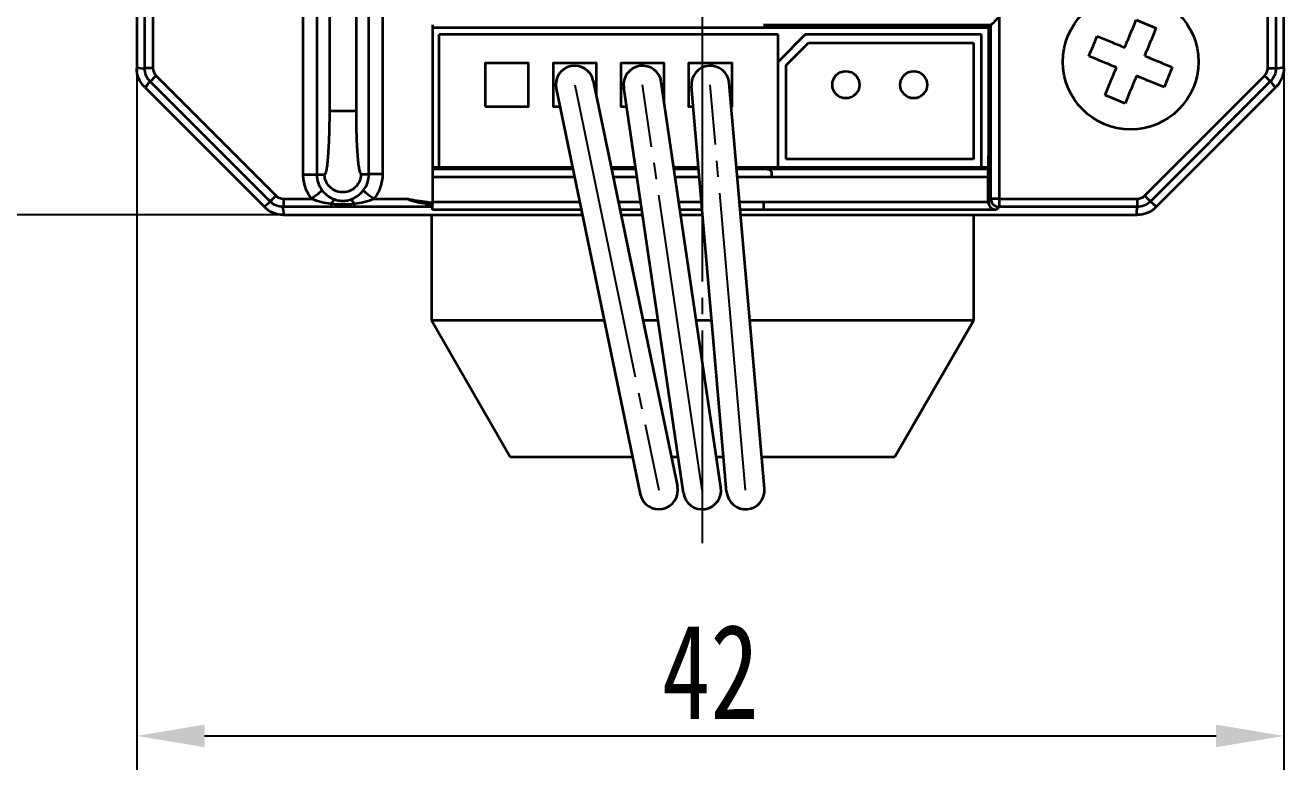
# Model space of a CAD drawing. Header units: inches. Extents: x 0 to 702, y -298 to -87.
# Drawn here: x 38.23 to 84.65, y -194.62 to -167.16 of the extents above; entities that cross this region are included whole.
import ezdxf

# ---------------------------------------------------------------- set-up
doc = ezdxf.new("R2010")
doc.units = ezdxf.units.IN
doc.linetypes.add('JIS_08_11', pattern=[12.8, 11, -0.6, 0.6, -0.6])
doc.layers.add('中心线层', color=1, linetype='JIS_08_11')
doc.layers.add('尺寸线层', color=3, linetype='Continuous')
doc.layers.add('粗实线层', color=7, linetype='Continuous', lineweight=35)
doc.styles.add('字高0', font='hyswlongfangsong.ttf')
doc.dimstyles.new('1倍高(字高3.5)', dxfattribs={"dimtxt": 3.5, "dimasz": 2.5, "dimexe": 1.25, "dimexo": 0.625, "dimtad": 1, "dimtoh": 1, "dimdsep": 46, "dimtxsty": '字高0', "dimcen": 2.5, "dimazin": 2, "dimtfac": 1, "dimtmove": 0, "dimatfit": 3, "dimfxl": 1, "dimarcsym": 0})

# ---------------------------------------------------------------- blocks, each defined once
blk = doc.blocks.new('*D14')
at = {"layer": '尺寸线层', "color": 0, "lineweight": -2, "transparency": 16777216}
for p, q in [((42.348, -165.819), (42.348, -194.616)), ((84.648, -165.819), (84.648, -194.616)), ((44.848, -193.366), (82.148, -193.366))]:
    blk.add_line(p, q, dxfattribs=at)
at = {"layer": '尺寸线层', "color": 0, "transparency": 16777216}
for points in [[(44.848, -192.95), (44.848, -193.783), (42.348, -193.366)], [(82.148, -192.95), (82.148, -193.783), (84.648, -193.366)]]:
    blk.add_solid(points, dxfattribs=at)
at = {"layer": '尺寸线层', "color": 0, "transparency": 16777216, "insert": (63.498, -190.991), "char_height": 3.5, "attachment_point": 5, "style": '字高0'}
blk.add_mtext('42', dxfattribs=at)
blk = doc.blocks.new('*D15')
at = {"layer": '尺寸线层', "color": 0, "lineweight": -2, "transparency": 16777216}
for p, q in [((56.642, -131.854), (34.18, -131.854)), ((35.43, -171.654), (35.43, -134.354)), ((56.642, -174.154), (34.18, -174.154))]:
    blk.add_line(p, q, dxfattribs=at)
at = {"layer": '尺寸线层', "color": 0, "transparency": 16777216}
for points in [[(35.013, -134.354), (35.847, -134.354), (35.43, -131.854)], [(35.013, -171.654), (35.847, -171.654), (35.43, -174.154)]]:
    blk.add_solid(points, dxfattribs=at)
at = {"layer": '尺寸线层', "color": 0, "transparency": 16777216, "insert": (33.055, -153.004), "char_height": 3.5, "attachment_point": 5, "rotation": 90, "style": '字高0'}
blk.add_mtext('42', dxfattribs=at)

msp = doc.modelspace()

# ---------------------------------------------------------------- linework, layer by layer
at = {"layer": '中心线层', "color": 0}
for p, q in [((63.198, -127.212), (63.198, -186.256)), ((58.498, -169.354), (61.598, -184.309)), ((63.198, -184.309), (60.998, -169.354)), ((64.798, -184.309), (63.498, -169.354))]:
    msp.add_line(p, q, dxfattribs=at)
at = {"layer": '粗实线层', "color": 0, "linetype": 'Continuous'}
for p, q in [((42.348, -137.268), (42.348, -168.74)), ((84.648, -168.74), (84.648, -137.268)), ((48.485, -172.659), (48.485, -141.249)), ((48.984, -141.249), (48.984, -172.659)), ((50.911, -172.647), (50.911, -141.261)), ((51.41, -141.262), (51.41, -172.647)), ((49.463, -170.329), (49.463, -143.58)), ((50.432, -143.58), (50.432, -170.329)), ((42.641, -168.743), (42.641, -157.504)), ((42.941, -157.504), (42.941, -168.743)), ((84.354, -162.491), (84.354, -168.743)), ((84.054, -168.743), (84.054, -164.728)), ((74.145, -166.857), (74.145, -173.561)), ((79.203, -166.966), (79.942, -167.272)), ((53.251, -167.15), (53.251, -173.704)), ((53.251, -167.246), (65.444, -167.246)), ((53.251, -167.246), (65.444, -167.246)), ((65.998, -167.504), (53.498, -167.504)), ((53.498, -172.404), (53.498, -167.504)), ((65.444, -167.246), (73.756, -167.246)), ((65.444, -167.246), (73.756, -167.246)), ((65.444, -167.246), (65.444, -167.246)), ((73.845, -167.157), (65.455, -167.157)), ((65.998, -172.404), (65.998, -167.504)), ((66.998, -167.504), (65.998, -168.504)), ((73.498, -167.504), (66.998, -167.504)), ((73.498, -172.404), (73.498, -167.504)), ((73.756, -167.246), (73.845, -167.157)), ((73.756, -167.246), (73.756, -171.97)), ((73.756, -167.246), (73.756, -171.97)), ((73.845, -173.561), (73.845, -167.157)), ((66.298, -168.629), (67.122, -167.804)), ((67.122, -167.804), (73.198, -167.804)), ((73.198, -167.804), (73.198, -172.104)), ((42.359, -168.86), (42.348, -168.74)), ((42.941, -168.743), (42.641, -168.743)), ((65.998, -172.404), (65.998, -168.504)), ((66.298, -172.104), (66.298, -168.629)), ((84.054, -168.743), (84.354, -168.743)), ((47.264, -173.656), (42.846, -169.238)), ((43.058, -169.026), (47.476, -173.444)), ((79.519, -173.444), (83.937, -169.026)), ((84.149, -169.238), (79.731, -173.656)), ((84.431, -169.354), (84.355, -169.447)), ((42.64, -169.447), (47.055, -173.862)), ((78.793, -170.043), (78.054, -169.737)), ((79.94, -173.862), (84.355, -169.447)), ((73.198, -172.104), (66.298, -172.104)), ((73.756, -171.97), (73.756, -171.97)), ((48.984, -172.659), (49.272, -172.659)), ((50.615, -172.649), (50.911, -172.647)), ((53.498, -172.404), (53.251, -172.404)), ((58.428, -172.465), (53.251, -172.465)), ((58.415, -172.404), (53.498, -172.404)), ((60.739, -172.404), (59.845, -172.404)), ((60.748, -172.465), (59.857, -172.465)), ((63.06, -172.404), (62.154, -172.404)), ((63.065, -172.465), (62.163, -172.465)), ((65.998, -172.404), (64.465, -172.404)), ((65.596, -172.465), (64.471, -172.465)), ((73.751, -172.465), (65.596, -172.465)), ((73.498, -172.404), (65.998, -172.404)), ((73.752, -172.404), (73.498, -172.404)), ((58.49, -172.765), (53.251, -172.765)), ((60.792, -172.765), (59.92, -172.765)), ((63.092, -172.765), (62.207, -172.765)), ((65.752, -172.765), (64.497, -172.765)), ((73.748, -172.765), (65.752, -172.765)), ((73.748, -173.658), (73.748, -172.765)), ((47.759, -173.561), (48.798, -173.561)), ((47.759, -173.561), (47.759, -173.861)), ((51.09, -173.561), (52.305, -173.561)), ((73.748, -173.658), (73.845, -173.561)), ((74.145, -173.561), (73.845, -173.561)), ((74.145, -173.561), (79.236, -173.561)), ((74.145, -173.561), (74.145, -173.861)), ((79.236, -173.561), (79.236, -173.861)), ((47.148, -173.938), (47.055, -173.862)), ((49.515, -173.861), (47.759, -173.861)), ((53.027, -173.861), (50.369, -173.861)), ((53.251, -173.666), (58.676, -173.666)), ((53.251, -173.966), (53.251, -173.861)), ((58.739, -173.966), (53.251, -173.966)), ((60.106, -173.666), (60.924, -173.666)), ((60.968, -173.966), (60.168, -173.966)), ((62.339, -173.666), (63.17, -173.666)), ((63.196, -173.966), (62.384, -173.966)), ((64.575, -173.666), (65.46, -173.666)), ((65.46, -173.966), (64.601, -173.966)), ((65.46, -173.666), (65.46, -173.966)), ((65.46, -173.666), (73.748, -173.666)), ((74.04, -173.966), (65.46, -173.966)), ((74.145, -173.861), (74.04, -173.966)), ((79.236, -173.861), (74.145, -173.861)), ((47.762, -174.154), (58.778, -174.154)), ((60.208, -174.154), (60.996, -174.154)), ((62.411, -174.154), (63.212, -174.154)), ((64.618, -174.154), (79.234, -174.154)), ((79.353, -174.143), (79.233, -174.154))]:
    msp.add_line(p, q, dxfattribs=at)
at = {"layer": '粗实线层', "color": 0}
for p, q in [((59.183, -169.212), (62.283, -184.167)), ((63.89, -184.207), (61.69, -169.253)), ((64.1, -184.369), (62.8, -169.415)), ((65.495, -184.248), (64.195, -169.294)), ((57.812, -169.496), (60.912, -184.451)), ((62.505, -184.411), (60.305, -169.456)), ((53.215, -174.154), (53.215, -178.038)), ((73.215, -178.038), (73.215, -174.154)), ((53.215, -178.038), (56.121, -183.072)), ((53.215, -178.038), (59.583, -178.038)), ((61.013, -178.038), (61.568, -178.038)), ((62.983, -178.038), (63.55, -178.038)), ((64.955, -178.038), (73.215, -178.038)), ((73.215, -178.038), (70.308, -183.072)), ((56.121, -183.072), (60.626, -183.072)), ((62.056, -183.072), (62.308, -183.072)), ((63.723, -183.072), (63.988, -183.072)), ((65.393, -183.072), (70.308, -183.072))]:
    msp.add_line(p, q, dxfattribs=at)
at = {"layer": '粗实线层', "color": 0, "linetype": 'Continuous', "flags": 128}
for points in [[(74.145, -166.857), (74.087, -166.915), (74.032, -166.97), (73.98, -167.022), (73.935, -167.067), (73.898, -167.104), (73.87, -167.132), (73.852, -167.15), (73.845, -167.157)], [(43.058, -169.026), (43.017, -169.066), (42.978, -169.105), (42.942, -169.142), (42.91, -169.174), (42.884, -169.2), (42.864, -169.22), (42.851, -169.233), (42.846, -169.238)], [(83.937, -169.026), (83.978, -169.066), (84.017, -169.105), (84.053, -169.142), (84.085, -169.174), (84.112, -169.2), (84.132, -169.22), (84.144, -169.233), (84.149, -169.238)], [(47.476, -173.444), (47.436, -173.485), (47.397, -173.524), (47.36, -173.56), (47.328, -173.592), (47.302, -173.618), (47.282, -173.638), (47.269, -173.651), (47.264, -173.656)], [(49.189, -173.253), (49.177, -173.262), (49.151, -173.283), (49.113, -173.313), (49.064, -173.351), (49.006, -173.397), (48.941, -173.448), (48.87, -173.504), (48.798, -173.561)], [(50.7, -173.251), (50.713, -173.26), (50.738, -173.281), (50.776, -173.311), (50.825, -173.35), (50.883, -173.396), (50.948, -173.448), (51.018, -173.503), (51.09, -173.561)], [(79.519, -173.444), (79.559, -173.485), (79.599, -173.524), (79.635, -173.56), (79.667, -173.592), (79.693, -173.618), (79.713, -173.638), (79.726, -173.651), (79.731, -173.656)]]:
    msp.add_lwpolyline(points, dxfattribs=at)
at = {"layer": '粗实线层', "color": 0}
msp.add_lwpolyline([(55.198, -170.154), (56.798, -170.154), (56.798, -168.554), (55.198, -168.554)], close=True, dxfattribs=at)
for points in [[(59.298, -169.765), (59.298, -168.554), (57.698, -168.554), (57.698, -170.154), (57.949, -170.154)], [(61.798, -169.983), (61.798, -168.554), (60.198, -168.554), (60.198, -170.154), (60.408, -170.154)], [(64.27, -170.154), (64.298, -170.154), (64.298, -168.554), (62.698, -168.554), (62.698, -170.154), (62.865, -170.154)]]:
    msp.add_lwpolyline(points, dxfattribs=at)
at = {"layer": '粗实线层', "color": 0, "linetype": 'Continuous'}
for centre, radius in [((78.998, -168.504), 2.5), ((68.498, -169.354), 0.5), ((70.998, -169.354), 0.5)]:
    msp.add_circle(centre, radius, dxfattribs=at)
for centre, radius, start, end in [((58.498, -169.354), 0.7, 11.7113, 191.7113), ((60.998, -169.354), 0.7, 8.369, 188.369), ((63.498, -169.354), 0.7, 4.9683, 184.9683), ((74.145, -173.561), 0.3, 180.0463, 269.9537)]:
    msp.add_arc(centre, radius, start, end, dxfattribs=at)
at = {"layer": '粗实线层', "color": 0}
for centre, start, end in [((61.598, -184.309), 191.7113, 11.7113), ((63.198, -184.309), 188.369, 8.369), ((64.798, -184.309), 184.9683, 4.9683)]:
    msp.add_arc(centre, 0.7, start, end, dxfattribs=at)
at = {"layer": '粗实线层', "color": 0, "linetype": 'Continuous'}
for centre, major_axis, ratio, start_param, end_param in [((73.735, -171.97), (0, -0.8), 0.026186, 0.609488, 1.570796), ((65.76, -172.765), (0, -0.3), 0.026186, 4.23032, 4.712389), ((73.74, -172.765), (0, -0.3), 0.026186, 1.570796, 2.052866), ((74.048, -173.658), (-0.212, -0.212), 0.999315, 5.49813, 5.523624), ((74.04, -173.666), (0.115, -0.279), 0.963653, 4.332609, 5.877225)]:
    msp.add_ellipse(centre, major_axis=major_axis, ratio=ratio, start_param=start_param, end_param=end_param, dxfattribs=at)
for points, knots in [([(78.781, -167.982), (78.853, -167.809), (78.999, -167.458), (79.134, -167.131), (79.203, -166.966)], [0, 0, 0, 0, 0.493133, 1, 1, 1, 1]), ([(77.459, -168.299), (77.51, -168.176), (77.612, -167.93), (77.714, -167.683), (77.765, -167.56)], [0, 0, 0, 0, 0.499999, 1, 1, 1, 1]), ([(77.765, -167.56), (77.926, -167.627), (78.253, -167.762), (78.604, -167.908), (78.781, -167.982)], [0, 0, 0, 0, 0.493133, 1, 1, 1, 1]), ([(79.52, -168.288), (79.592, -168.115), (79.738, -167.764), (79.873, -167.438), (79.942, -167.272)], [0, 0, 0, 0, 0.4931321, 1, 1, 1, 1]), ([(78.475, -168.721), (78.302, -168.649), (77.951, -168.503), (77.624, -168.368), (77.459, -168.299)], [0, 0, 0, 0, 0.493133, 1, 1, 1, 1]), ([(79.52, -168.288), (79.693, -168.36), (80.044, -168.505), (80.371, -168.641), (80.536, -168.709)], [0, 0, 0, 0, 0.493133, 1, 1, 1, 1]), ([(42.64, -169.447), (42.547, -169.354), (42.474, -169.245), (42.374, -169.002), (42.348, -168.872), (42.348, -168.74)], [0, 0, 0, 0, 0.5, 0.5, 1, 1, 1, 1]), ([(78.054, -169.737), (78.12, -169.576), (78.256, -169.249), (78.401, -168.898), (78.475, -168.721)], [0, 0, 0, 0, 0.493132, 1, 1, 1, 1]), ([(84.648, -168.74), (84.648, -168.872), (84.622, -169.001), (84.521, -169.244), (84.448, -169.354), (84.355, -169.447)], [0, 0, 0, 0, 0.5, 0.5, 1, 1, 1, 1]), ([(79.214, -169.027), (79.142, -169.2), (78.997, -169.551), (78.861, -169.878), (78.793, -170.043)], [0, 0, 0, 0, 0.493133, 1, 1, 1, 1]), ([(80.23, -169.448), (80.069, -169.382), (79.743, -169.246), (79.392, -169.101), (79.214, -169.027)], [0, 0, 0, 0, 0.493132, 1, 1, 1, 1]), ([(49.272, -172.659), (49.276, -172.661), (49.283, -172.664), (49.295, -172.656), (49.307, -172.638), (49.319, -172.61), (49.33, -172.572), (49.35, -172.492), (49.376, -172.337), (49.405, -172.054), (49.43, -171.696), (49.446, -171.344), (49.455, -171.041), (49.46, -170.807), (49.463, -170.569), (49.463, -170.409), (49.463, -170.329)], [0, 0, 0, 0, 0.039569, 0.079145, 0.118908, 0.159037, 0.199704, 0.241076, 0.366449, 0.489519, 0.614819, 0.743173, 0.80862, 0.872777, 0.936334, 1, 1, 1, 1]), ([(50.432, -170.329), (50.429, -170.329), (50.42, -170.329), (50.385, -170.329), (50.358, -170.329), (50.278, -170.329), (50.225, -170.329), (50.097, -170.329), (50.022, -170.329), (49.873, -170.329), (49.798, -170.329), (49.671, -170.329), (49.618, -170.329), (49.538, -170.329), (49.51, -170.329), (49.475, -170.329), (49.466, -170.329), (49.463, -170.329)], [0, 0, 0, 0, 0.125, 0.125, 0.25, 0.25, 0.375, 0.375, 0.5, 0.5, 0.625, 0.625, 0.75, 0.75, 0.875, 0.875, 1, 1, 1, 1]), ([(50.432, -170.329), (50.432, -170.381), (50.432, -170.484), (50.434, -170.638), (50.436, -170.791), (50.439, -170.943), (50.442, -171.094), (50.45, -171.338), (50.463, -171.659), (50.487, -172.01), (50.515, -172.293), (50.543, -172.474), (50.57, -172.582), (50.592, -172.64), (50.608, -172.646), (50.615, -172.649)], [0, 0, 0, 0, 0.042435, 0.084763, 0.127186, 0.169904, 0.213114, 0.257004, 0.385035, 0.510346, 0.632954, 0.758305, 0.840238, 0.920365, 1, 1, 1, 1]), ([(73.756, -171.97), (73.756, -172.014), (73.755, -172.139), (73.754, -172.255), (73.753, -172.331)], [0, 0, 0, 0, 0.346839, 1, 1, 1, 1]), ([(48.798, -173.561), (48.696, -173.433), (48.619, -173.291), (48.512, -172.982), (48.485, -172.823), (48.485, -172.659)], [0, 0, 0, 0, 0.5, 0.5, 1, 1, 1, 1]), ([(48.485, -172.659), (48.61, -172.659), (48.734, -172.659), (48.916, -172.659), (48.974, -172.659), (48.984, -172.659)], [0, 0, 0, 0, 0.5, 0.5, 1, 1, 1, 1]), ([(48.984, -172.659), (48.984, -172.765), (49.001, -172.872), (49.072, -173.075), (49.123, -173.168), (49.189, -173.253)], [0, 0, 0, 0, 0.5, 0.5, 1, 1, 1, 1]), ([(50.615, -172.649), (50.615, -172.705), (50.608, -172.768), (50.567, -172.905), (50.532, -172.98), (50.425, -173.122), (50.35, -173.19), (50.165, -173.289), (50.055, -173.319), (49.832, -173.321), (49.722, -173.293), (49.537, -173.196), (49.463, -173.129), (49.355, -172.989), (49.321, -172.915), (49.279, -172.778), (49.272, -172.715), (49.272, -172.659)], [0, 0, 0, 0, 0.125, 0.125, 0.25, 0.25, 0.375, 0.375, 0.5, 0.5, 0.625, 0.625, 0.75, 0.75, 0.875, 0.875, 1, 1, 1, 1]), ([(51.41, -172.647), (51.285, -172.647), (51.162, -172.647), (50.979, -172.647), (50.921, -172.647), (50.911, -172.647)], [0, 0, 0, 0, 0.5, 0.5, 1, 1, 1, 1]), ([(51.41, -172.647), (51.41, -172.813), (51.382, -172.975), (51.273, -173.288), (51.194, -173.431), (51.09, -173.561)], [0, 0, 0, 0, 0.5, 0.5, 1, 1, 1, 1]), ([(65.59, -172.466), (65.608, -172.465), (65.628, -172.467), (65.666, -172.479), (65.685, -172.488), (65.733, -172.526), (65.754, -172.57), (65.753, -172.626)], [0, 0, 0, 0, 0.25, 0.25, 0.5, 0.5, 1, 1, 1, 1]), ([(73.753, -172.331), (73.753, -172.332), (73.753, -172.413), (73.75, -172.518), (73.748, -172.584), (73.747, -172.606)], [0, 0, 0, 0, 0.013002, 0.661556, 1, 1, 1, 1]), ([(49.516, -173.751), (49.392, -173.736), (49.27, -173.714), (49.03, -173.654), (48.911, -173.615), (48.798, -173.561)], [0, 0, 0, 0, 0.5, 0.5, 1, 1, 1, 1]), ([(49.189, -173.253), (49.254, -173.335), (49.327, -173.404), (49.485, -173.516), (49.568, -173.559), (49.66, -173.59)], [0, 0, 0, 0, 0.5, 0.5, 1, 1, 1, 1]), ([(49.66, -173.59), (49.703, -173.604), (49.749, -173.616), (49.844, -173.631), (49.893, -173.635), (49.991, -173.635), (50.039, -173.631), (50.133, -173.616), (50.18, -173.604), (50.223, -173.59)], [0, 0, 0, 0, 0.25, 0.25, 0.5, 0.5, 0.75, 0.75, 1, 1, 1, 1]), ([(50.223, -173.59), (50.317, -173.559), (50.4, -173.516), (50.56, -173.403), (50.634, -173.333), (50.7, -173.251)], [0, 0, 0, 0, 0.5, 0.5, 1, 1, 1, 1]), ([(51.09, -173.561), (50.976, -173.615), (50.857, -173.653), (50.615, -173.714), (50.493, -173.736), (50.368, -173.751)], [0, 0, 0, 0, 0.5, 0.5, 1, 1, 1, 1]), ([(53.027, -173.751), (52.903, -173.736), (52.781, -173.714), (52.538, -173.653), (52.419, -173.615), (52.305, -173.561)], [0, 0, 0, 0, 0.5, 0.5, 1, 1, 1, 1]), ([(53.073, -173.685), (52.944, -173.672), (52.815, -173.655), (52.559, -173.614), (52.431, -173.591), (52.305, -173.561)], [0, 0, 0, 0, 0.5, 0.5, 1, 1, 1, 1]), ([(47.762, -174.154), (47.63, -174.154), (47.501, -174.129), (47.258, -174.028), (47.148, -173.955), (47.055, -173.862)], [0, 0, 0, 0, 0.5, 0.5, 1, 1, 1, 1]), ([(50.369, -173.861), (50.298, -173.861), (50.155, -173.861), (49.989, -173.86), (49.847, -173.861), (49.734, -173.861), (49.615, -173.861), (49.544, -173.861), (49.515, -173.861)], [0, 0, 0, 0, 0.2500527, 0.5001055, 0.5837508, 0.7500636, 0.8987799, 1, 1, 1, 1]), ([(50.369, -173.751), (50.227, -173.763), (50.085, -173.775), (49.8, -173.775), (49.658, -173.763), (49.516, -173.751)], [0, 0, 0, 0, 0.5, 0.5, 1, 1, 1, 1]), ([(53.251, -173.861), (53.247, -173.861), (53.201, -173.861), (53.127, -173.861), (53.055, -173.861), (53.027, -173.861)], [0, 0, 0, 0, 0.049591, 0.613952, 1, 1, 1, 1]), ([(79.94, -173.862), (79.847, -173.955), (79.738, -174.028), (79.495, -174.128), (79.366, -174.154), (79.234, -174.154)], [0, 0, 0, 0, 0.5, 0.5, 1, 1, 1, 1])]:
    msp.add_open_spline(points, degree=3, knots=knots, dxfattribs=at)
for points in [[(42.348, -168.74), (42.445, -168.7), (42.543, -168.778), (42.641, -168.743)], [(42.846, -169.238), (42.716, -169.108), (42.641, -168.927), (42.641, -168.743)], [(42.941, -168.743), (42.941, -168.848), (42.984, -168.951), (43.058, -169.026)], [(80.536, -168.709), (80.485, -168.833), (80.383, -169.079), (80.281, -169.325), (80.23, -169.448)], [(83.937, -169.026), (84.012, -168.951), (84.054, -168.848), (84.054, -168.743)], [(84.354, -168.743), (84.354, -168.927), (84.279, -169.108), (84.149, -169.238)], [(84.648, -168.74), (84.55, -168.7), (84.452, -168.778), (84.354, -168.743)], [(42.64, -169.447), (42.738, -169.407), (42.752, -169.282), (42.846, -169.238)], [(84.355, -169.447), (84.257, -169.407), (84.243, -169.282), (84.149, -169.238)], [(50.7, -173.251), (50.837, -173.079), (50.911, -172.866), (50.911, -172.647)], [(47.476, -173.444), (47.551, -173.518), (47.654, -173.561), (47.759, -173.561)], [(49.661, -173.59), (49.624, -173.59), (49.569, -173.65), (49.515, -173.751)], [(50.224, -173.59), (50.26, -173.59), (50.314, -173.65), (50.368, -173.751)], [(79.236, -173.561), (79.342, -173.561), (79.444, -173.518), (79.519, -173.444)], [(47.055, -173.862), (47.095, -173.764), (47.22, -173.75), (47.264, -173.656)], [(47.759, -173.861), (47.575, -173.861), (47.394, -173.786), (47.264, -173.656)], [(47.762, -174.154), (47.802, -174.057), (47.724, -173.959), (47.759, -173.861)], [(49.516, -173.751), (49.516, -173.817), (49.516, -173.859), (49.515, -173.861)], [(50.369, -173.751), (50.369, -173.817), (50.369, -173.859), (50.369, -173.861)], [(53.028, -173.751), (53.027, -173.817), (53.027, -173.859), (53.027, -173.861)], [(53.067, -173.684), (53.054, -173.704), (53.041, -173.726), (53.028, -173.751)], [(53.251, -173.769), (53.176, -173.764), (53.102, -173.757), (53.028, -173.751)], [(53.073, -173.685), (53.132, -173.691), (53.191, -173.699), (53.251, -173.704)], [(53.251, -173.704), (53.251, -173.723), (53.251, -173.745), (53.251, -173.769)], [(53.251, -173.861), (53.251, -173.859), (53.251, -173.825), (53.251, -173.769)], [(79.234, -174.154), (79.193, -174.057), (79.271, -173.959), (79.236, -173.861)], [(79.731, -173.656), (79.601, -173.786), (79.42, -173.861), (79.236, -173.861)], [(79.94, -173.862), (79.9, -173.764), (79.776, -173.75), (79.731, -173.656)]]:
    msp.add_open_spline(points, degree=3, dxfattribs=at)

# ---------------------------------------------------------------- dimensions: what is measured, and where the dimension line sits
at = {"layer": '尺寸线层', "color": 0}
for p1, p2, distance, picture, middle in [((57.267, -174.154), (57.267, -131.854), 21.837, '*D15', (33.055, -153.004)), ((42.348, -165.194), (84.648, -165.194), -28.172, '*D14', (63.498, -190.991))]:
    dim = msp.add_aligned_dim(p1=p1, p2=p2, distance=distance, text='42', dimstyle='1倍高(字高3.5)', dxfattribs=at)
    dim.commit()
    dim.dimension.update_dxf_attribs({"geometry": picture, "text_midpoint": middle})

doc.saveas('drawing.dxf')
